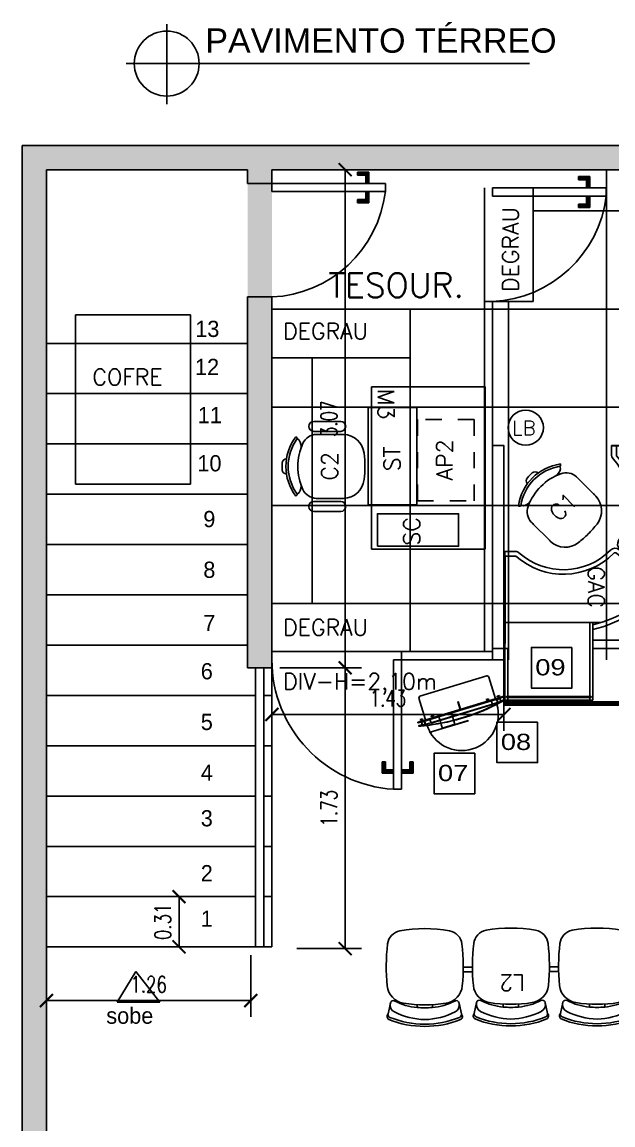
# Model space of a CAD drawing. Extents: x -36.1 to 57, y 1.4 to 46.9.
# Drawn here: x -12.51 to -8.87, y 39.86 to 46.66 of the extents above; entities that cross this region are included whole.
import ezdxf

# ---------------------------------------------------------------- set-up
doc = ezdxf.new("R2010")
doc.units = 0
doc.header["$LTSCALE"] = 0.02
doc.header["$PDMODE"] = 2
doc.linetypes.add('HIDDEN', pattern=[0.375, 0.25, -0.125])
doc.layers.get('0').update_dxf_attribs({"linetype": 'CONTINUOUS'})
doc.layers.get('DEFPOINTS').update_dxf_attribs({"linetype": 'CONTINUOUS'})
for name, color, linetype in [('ACESSORIOS', 6, 'CONTINUOUS'), ('BLOCOS', 1, 'CONTINUOUS'), ('CADEIRAS', 6, 'CONTINUOUS'), ('CODIGO', 6, 'CONTINUOUS'), ('COTAS', 6, 'CONTINUOUS'), ('DIVISORIA', 5, 'CONTINUOUS'), ('ESQUADRIA', 1, 'CONTINUOUS'), ('ESQUADRIAS-F', 6, 'CONTINUOUS'), ('ESQUADRIAS-G', 1, 'CONTINUOUS'), ('MESA-SUP', 5, 'CONTINUOUS'), ('MESAS', 1, 'CONTINUOUS'), ('PAREDE-SOL', 251, 'CONTINUOUS'), ('PAREDES', 7, 'CONTINUOUS'), ('PISO', 6, 'CONTINUOUS'), ('PISOELEVADO', 6, 'CONTINUOUS'), ('SINAL', 1, 'CONTINUOUS'), ('TEXTO', 7, 'CONTINUOUS'), ('TEXTO-F', 6, 'CONTINUOUS')]:
    doc.layers.add(name, color=color, linetype=linetype)
doc.styles.add('COTAS', font='romans.shx', dxfattribs={"width": 0.75})
doc.styles.add('NUMERO', font='arial.ttf', dxfattribs={"width": 1.2, "height": 0.4})
doc.styles.add('PAVIM', font='swiss.ttf')
doc.styles.add('ROMANS', font='simplex.shx')
doc.dimstyles.new('COTAS', dxfattribs={"dimtxt": 0.1, "dimasz": 0.08, "dimexe": 0.1, "dimexo": 0.05, "dimgap": 0.05, "dimtad": 1, "dimzin": 0, "dimdsep": 46, "dimtxsty": 'COTAS', "dimblk1": 'ARCHTICK', "dimblk2": 'ARCHTICK', "dimsah": 1, "dimcen": 2.5, "dimclrt": 1, "dimadec": 0, "dimazin": 0, "dimtfac": 1, "dimtdec": 4, "dimtmove": 2, "dimatfit": 3, "dimldrblk": 'ARCHTICK', "dimfxl": 1, "dimtvp": 1, "dimtolj": 1, "dimtzin": 0, "dimarcsym": 0})

# ---------------------------------------------------------------- blocks, each defined once
blk = doc.blocks.new('A$C33302E0F')
at = {"layer": 'CADEIRAS'}
for p, q in [((0.1848, 0.4548), (0.1848, 0.4727)), ((0.2788, 0.4548), (0.2788, 0.4727)), ((0.7159, 0.4548), (0.7159, 0.4727)), ((0.8099, 0.4548), (0.8099, 0.4727)), ((1.247, 0.4578), (1.247, 0.4757)), ((1.341, 0.4578), (1.341, 0.4757)), ((0.4682, 0.2529), (0.5265, 0.2529)), ((0.4682, 0.2529), (0.4779, 0.2529)), ((0.4692, 0.2247), (0.5256, 0.2247)), ((0.9994, 0.2559), (1.0576, 0.2559)), ((1.0003, 0.2277), (1.0567, 0.2277))]:
    blk.add_line(p, q, dxfattribs=at)
for points in [[(0.4584, 0.5138, 0.481357), (0.4531, 0.5465, 0.097119), (0.2318, 0.5891, 0.097119), (0.0105, 0.5465, 0.481357), (0.0052, 0.5138)], [(0.1848, 0.4727, 0.100785), (0.0473, 0.4327, -0.49505), (0.0202, 0.4453), (0.0055, 0.5121, -0.365963), (0.0168, 0.5335, -0.0944), (0.2318, 0.5761, -0.0944), (0.4468, 0.5335, -0.365963), (0.4581, 0.5121), (0.4434, 0.4453, -0.49505), (0.4163, 0.4327, 0.100785), (0.2788, 0.4727, 0.100785)], [(0.444, 0.448, 0.344642), (0.419, 0.5003, 0.1068), (0.2318, 0.5474, 0.1068), (0.0446, 0.5003, 0.344642), (0.0196, 0.448)], [(0.9895, 0.5138, 0.481357), (0.9842, 0.5465, 0.097119), (0.7629, 0.5891, 0.097119), (0.5417, 0.5465, 0.481357), (0.5363, 0.5138)], [(0.7159, 0.4727, 0.100785), (0.5784, 0.4327, -0.49505), (0.5513, 0.4453), (0.5366, 0.5121, -0.365963), (0.548, 0.5335, -0.0944), (0.7629, 0.5761, -0.0944), (0.9779, 0.5335, -0.365963), (0.9892, 0.5121), (0.9746, 0.4453, -0.49505), (0.9475, 0.4327, 0.100785), (0.8099, 0.4727, 0.100785)], [(0.9752, 0.448, 0.344642), (0.9501, 0.5003, 0.1068), (0.7629, 0.5474, 0.1068), (0.5758, 0.5003, 0.344642), (0.5507, 0.448)], [(1.5206, 0.5168, 0.481357), (1.5153, 0.5495, 0.097119), (1.294, 0.5921, 0.097119), (1.0728, 0.5495, 0.481357), (1.0675, 0.5168)], [(1.247, 0.4757, 0.100785), (1.1095, 0.4357, -0.49505), (1.0824, 0.4483), (1.0677, 0.5151, -0.365963), (1.0791, 0.5365, -0.0944), (1.294, 0.5791, -0.0944), (1.509, 0.5365, -0.365963), (1.5203, 0.5151), (1.5057, 0.4483, -0.49505), (1.4786, 0.4357, 0.100785), (1.341, 0.4757, 0.100785)], [(1.5063, 0.451, 0.344642), (1.4812, 0.5032, 0.1068), (1.294, 0.5504, 0.1068), (1.1069, 0.5032, 0.344642), (1.0818, 0.451)]]:
    blk.add_lwpolyline(points, format="xyb", dxfattribs=at)
for points in [[(0.1008, 0.4459, 0.340817), (0.0005, 0.3401, 0.05523), (0.0028, 0.0813, 0.328643), (0.0792, 0, 0.09095), (0.3844, 0, 0.328643), (0.4608, 0.0813, 0.05523), (0.4631, 0.3401, 0.340817), (0.3628, 0.4459, 0.077917)], [(0.6319, 0.4459, 0.340817), (0.5316, 0.3401, 0.05523), (0.5339, 0.0813, 0.328643), (0.6103, 0, 0.09095), (0.9156, 0, 0.328643), (0.9919, 0.0813, 0.05523), (0.9942, 0.3401, 0.340817), (0.894, 0.4459, 0.077917)], [(1.163, 0.4489, 0.340817), (1.0627, 0.343, 0.05523), (1.065, 0.0843, 0.328643), (1.1414, 0.003, 0.09095), (1.4467, 0.003, 0.328643), (1.523, 0.0843, 0.05523), (1.5254, 0.343, 0.340817), (1.4251, 0.4489, 0.077917)]]:
    blk.add_lwpolyline(points, format="xyb", close=True, dxfattribs=at)
for centre in [(1.294, -0.0367), (0.2318, -0.0397), (0.7629, -0.0397)]:
    blk.add_arc(centre, 0.5146, 84.75947, 95.24053, dxfattribs=at)
at = {"layer": 'CODIGO', "style": 'ROMANS'}
blk.add_text('L2', height=0.1, dxfattribs=at).set_placement((0.6757, 0.2737))
blk = doc.blocks.new('_ARCHTICK')
at = {"color": 0, "linetype": 'ByBlock', "const_width": 0.15}
blk.add_lwpolyline([(-0.5, -0.5), (0.5, 0.5)], dxfattribs=at)
blk = doc.blocks.new('*D102')
at = {"color": 0, "linetype": 'ByBlock'}
for p, q in [((-12.3626, 9.6369), (-12.3626, 9.2565)), ((-11.1026, 9.6369), (-11.1026, 9.2565)), ((-12.3626, 9.3565), (-11.1026, 9.3565))]:
    blk.add_line(p, q, dxfattribs=at)
at = {"layer": 'DEFPOINTS', "color": 0, "linetype": 'ByBlock'}
for p in [(-12.3626, 9.6869), (-11.1026, 9.6869), (-11.1026, 9.3565)]:
    blk.add_point(p, dxfattribs=at)
at = {"color": 0, "linetype": 'ByBlock', "xscale": 0.08, "yscale": 0.08, "zscale": 0.08, "rotation": 180}
blk.add_blockref('_ARCHTICK', (-12.3626, 9.3565), dxfattribs=at)
at = {"color": 0, "linetype": 'ByBlock', "xscale": 0.08, "yscale": 0.08, "zscale": 0.08}
blk.add_blockref('_ARCHTICK', (-11.1026, 9.3565), dxfattribs=at)
at = {"color": 1, "linetype": 'ByBlock', "insert": (-11.7326, 9.4565), "char_height": 0.1, "attachment_point": 5, "style": 'COTAS'}
blk.add_mtext('\\A1;1.26', dxfattribs=at)
blk = doc.blocks.new('*D103')
at = {"color": 0, "linetype": 'ByBlock'}
for p, q in [((-11.6589, 9.9969), (-11.4451, 9.9969)), ((-11.5451, 9.6869), (-11.5451, 9.9969)), ((-11.768, 9.6869), (-11.4451, 9.6869))]:
    blk.add_line(p, q, dxfattribs=at)
at = {"layer": 'DEFPOINTS', "color": 0, "linetype": 'ByBlock'}
for p in [(-11.7089, 9.9969), (-11.5451, 9.9969), (-11.818, 9.6869)]:
    blk.add_point(p, dxfattribs=at)
at = {"color": 0, "linetype": 'ByBlock', "xscale": 0.08, "yscale": 0.08, "zscale": 0.08}
for p, rotation in [((-11.5451, 9.9969), 90), ((-11.5451, 9.6869), 270)]:
    blk.add_blockref('_ARCHTICK', p, dxfattribs=dict(at, rotation=rotation))
at = {"color": 1, "linetype": 'ByBlock', "insert": (-11.6451, 9.8419), "char_height": 0.1, "attachment_point": 5, "rotation": 90, "style": 'COTAS'}
blk.add_mtext('\\A1;0.31', dxfattribs=at)
blk = doc.blocks.new('*D92')
at = {"color": 0, "linetype": 'ByBlock'}
for p, q in [((-10.9226, 11.4073), (-10.4208, 11.4073)), ((-10.5208, 11.4073), (-10.5208, 9.6766)), ((-10.8183, 9.6766), (-10.4208, 9.6766))]:
    blk.add_line(p, q, dxfattribs=at)
at = {"layer": 'DEFPOINTS', "color": 0, "linetype": 'ByBlock'}
for p in [(-10.9726, 11.4073), (-10.8683, 9.6766), (-10.5208, 9.6766)]:
    blk.add_point(p, dxfattribs=at)
at = {"color": 0, "linetype": 'ByBlock', "xscale": 0.08, "yscale": 0.08, "zscale": 0.08}
for p, rotation in [((-10.5208, 11.4073), 90), ((-10.5208, 9.6766), 270)]:
    blk.add_blockref('_ARCHTICK', p, dxfattribs=dict(at, rotation=rotation))
at = {"color": 1, "linetype": 'ByBlock', "insert": (-10.6208, 10.542), "char_height": 0.1, "attachment_point": 5, "rotation": 90, "style": 'COTAS'}
blk.add_mtext('\\A1;1.73', dxfattribs=at)
blk = doc.blocks.new('A$C7B783AE8')
at = {"layer": 'ESQUADRIAS-F'}
blk.add_arc((-0.0332, 0.7376), 0.7384, 272.57372, 353.18409, dxfattribs=at)
at = {"layer": 'ESQUADRIAS-G'}
for p, q in [((0.5284, 0.75), (0.5284, 0.77)), ((0.5284, 0.77), (0.5984, 0.77)), ((0.5284, 0.75), (0.5784, 0.75)), ((0.5784, 0.7), (0.5784, 0.75)), ((0.5984, 0.7), (0.5984, 0.77)), ((0, 0.7), (0.7, 0.7)), ((0, 0.65), (0, 0.7)), ((0.7, 0.65), (0.7, 0.7)), ((0, 0.65), (0.7, 0.65)), ((0.5784, 0.65), (0.5784, 0.6)), ((0.5984, 0.65), (0.5984, 0.58)), ((0.5284, 0.6), (0.5784, 0.6)), ((0.5284, 0.6), (0.5284, 0.58)), ((0.5284, 0.58), (0.5984, 0.58))]:
    blk.add_line(p, q, dxfattribs=at)
for points in [[(0.5284, 0.75), (0.5784, 0.75), (0.5284, 0.77), (0.5984, 0.77)], [(0.5984, 0.7), (0.5984, 0.77), (0.5784, 0.7), (0.5784, 0.75)], [(0.5984, 0.58), (0.5984, 0.65), (0.5784, 0.6), (0.5784, 0.65)], [(0.5284, 0.58), (0.5984, 0.58), (0.5284, 0.6), (0.5784, 0.6)]]:
    blk.add_solid(points, dxfattribs=at)
blk = doc.blocks.new('ST')
at = {"layer": 'ACESSORIOS'}
blk.add_lwpolyline([(0, 0), (0, -0.3), (0.6, -0.3), (0.6, 0)], close=True, dxfattribs=at)
at = {"layer": 'CODIGO', "style": 'ROMANS'}
blk.add_text('ST', height=0.1, dxfattribs=at).set_placement((0.2067, -0.1973))
blk = doc.blocks.new('A$C05567B69')
at = {"layer": 'ESQUADRIAS-F'}
blk.add_arc((0.8, 0), 0.8, 93.58332, 180, dxfattribs=at)
at = {"layer": 'ESQUADRIAS-G'}
for p, q in [((0.75, 0), (0.75, 0.7984)), ((0.75, 0.7984), (0.8, 0.7984)), ((0.8, 0), (0.8, 0.7984)), ((0.68, 0.6284), (0.68, 0.6984)), ((0.75, 0.6984), (0.68, 0.6984)), ((0.8, 0.6984), (0.87, 0.6984)), ((0.87, 0.6284), (0.87, 0.6984)), ((0.7, 0.6284), (0.68, 0.6284)), ((0.7, 0.6284), (0.7, 0.6784)), ((0.75, 0.6784), (0.7, 0.6784)), ((0.8, 0.6784), (0.85, 0.6784)), ((0.85, 0.6284), (0.85, 0.6784)), ((0.85, 0.6284), (0.87, 0.6284)), ((0.75, 0), (0.8, 0))]:
    blk.add_line(p, q, dxfattribs=at)
for points in [[(0.68, 0.6984), (0.75, 0.6984), (0.7, 0.6784), (0.75, 0.6784)], [(0.68, 0.6284), (0.68, 0.6984), (0.7, 0.6284), (0.7, 0.6784)], [(0.8, 0.6984), (0.87, 0.6984), (0.8, 0.6784), (0.85, 0.6784)], [(0.85, 0.6284), (0.85, 0.6784), (0.87, 0.6284), (0.87, 0.6984)]]:
    blk.add_solid(points, dxfattribs=at)
blk = doc.blocks.new('*D148')
at = {"color": 0, "linetype": 'ByBlock'}
for p, q in [((-9.5419, 11.5569), (-9.5419, 11.0197)), ((-10.9726, 11.3573), (-10.9726, 11.0197)), ((-9.5419, 11.1197), (-10.9726, 11.1197))]:
    blk.add_line(p, q, dxfattribs=at)
at = {"layer": 'DEFPOINTS', "color": 0, "linetype": 'ByBlock'}
for p in [(-9.5419, 11.6069), (-10.9726, 11.4073), (-10.9726, 11.1197)]:
    blk.add_point(p, dxfattribs=at)
at = {"color": 0, "linetype": 'ByBlock', "xscale": 0.08, "yscale": 0.08, "zscale": 0.08, "rotation": 180}
blk.add_blockref('_ARCHTICK', (-10.9726, 11.1197), dxfattribs=at)
at = {"color": 0, "linetype": 'ByBlock', "xscale": 0.08, "yscale": 0.08, "zscale": 0.08}
blk.add_blockref('_ARCHTICK', (-9.5419, 11.1197), dxfattribs=at)
at = {"color": 1, "linetype": 'ByBlock', "insert": (-10.2573, 11.2197), "char_height": 0.1, "attachment_point": 5, "style": 'COTAS'}
blk.add_mtext('\\A1;1.43', dxfattribs=at)
blk = doc.blocks.new('*D149')
at = {"color": 0, "linetype": 'ByBlock'}
for p, q in [((-10.9226, 14.4769), (-10.4208, 14.4769)), ((-10.5208, 11.4073), (-10.5208, 14.4769)), ((-10.9226, 11.4073), (-10.4208, 11.4073))]:
    blk.add_line(p, q, dxfattribs=at)
at = {"layer": 'DEFPOINTS', "color": 0, "linetype": 'ByBlock'}
for p in [(-10.9726, 14.4769), (-10.5208, 14.4769), (-10.9726, 11.4073)]:
    blk.add_point(p, dxfattribs=at)
at = {"color": 0, "linetype": 'ByBlock', "xscale": 0.08, "yscale": 0.08, "zscale": 0.08}
for p, rotation in [((-10.5208, 14.4769), 90), ((-10.5208, 11.4073), 270)]:
    blk.add_blockref('_ARCHTICK', p, dxfattribs=dict(at, rotation=rotation))
at = {"color": 1, "linetype": 'ByBlock', "insert": (-10.6208, 12.9421), "char_height": 0.1, "attachment_point": 5, "rotation": 90, "style": 'COTAS'}
blk.add_mtext('\\A1;3.07', dxfattribs=at)
blk = doc.blocks.new('C2')
at = {"layer": 'CADEIRAS'}
for p, q in [((-0.1982, -0.0915), (-0.2039, -0.084)), ((-0.1822, -0.1051), (-0.1916, -0.0924)), ((0.141, -0.1051), (0.1505, -0.0924)), ((0.1571, -0.0915), (0.1627, -0.084)), ((-0.2978, -0.3612), (-0.2978, -0.1947)), ((-0.2367, -0.3612), (-0.2367, -0.1947)), ((0.1956, -0.3612), (0.1956, -0.1947)), ((0.2567, -0.3612), (0.2567, -0.1947)), ((-0.218, -0.3574), (-0.218, -0.237)), ((0.1768, -0.237), (0.1768, -0.3574))]:
    blk.add_line(p, q, dxfattribs=at)
for centre, radius, start, end in [((-0.0206, -0.3284), 0.329, 86.41668, 93.58332), ((-0.0206, -0.3284), 0.3055, 53.1301, 126.8699), ((-0.0206, -0.3284), 0.2914, 54.0396, 125.9604), ((-0.0394, -0.0281), 0.0282, 93.58332, 176.62809), ((-0.0018, -0.0281), 0.0282, 3.37191, 86.41668), ((-0.1236, -0.2134), 0.094, 114.93883, 178.30739), ((-0.1944, -0.0887), 0.0047, 216.8699, 305.9604), ((-0.1458, -0.0545), 0.0623, 234.34051, 285.73963), ((-0.0206, -0.435), 0.3384, 90, 114.93883), ((-0.0206, -0.435), 0.3384, 65.06117, 90), ((0.1047, -0.0545), 0.0623, 254.26037, 305.65949), ((0.0825, -0.2134), 0.094, 1.69261, 65.06117), ((0.1533, -0.0887), 0.0047, 234.0396, 323.1301), ((-0.2672, -0.1947), 0.0306, 0, 180), ((0.2261, -0.1947), 0.0306, 0, 180), ((0.675, -0.237), 0.893, 178.30739, 180), ((-0.7162, -0.237), 0.893, 0, 1.69261), ((-0.2672, -0.3612), 0.0306, 180, 0), ((0.487, -0.3574), 0.705, 180, 181.72928), ((-0.0861, -0.3747), 0.1316, 181.72928, 263.15503), ((0.045, -0.3747), 0.1316, 276.84497, 358.27072), ((-0.5282, -0.3574), 0.705, 358.27072, 360), ((0.2261, -0.3612), 0.0306, 180, 0), ((-0.0206, 0.1713), 0.6815, 263.15503, 270), ((-0.0206, 0.1713), 0.6815, 270, 276.84497)]:
    blk.add_arc(centre, radius, start, end, dxfattribs=at)
at = {"layer": 'CODIGO', "style": 'ROMANS'}
blk.add_text('C2', height=0.1, dxfattribs=at).set_placement((-0.1076, -0.3426))
blk = doc.blocks.new('*X16')
at = {"color": 0}
for p, q in [((1170.7261, 1261.4762), (1170.7313, 1261.4814)), ((1170.7261, 1261.4709), (1170.7321, 1261.4769)), ((1170.7261, 1261.4656), (1170.7321, 1261.4716)), ((1170.7261, 1261.4603), (1170.7321, 1261.4663)), ((1170.7261, 1261.455), (1170.7321, 1261.461)), ((1170.7261, 1261.4497), (1170.7321, 1261.4557)), ((1170.7261, 1261.4444), (1170.7321, 1261.4504)), ((1170.7261, 1261.4391), (1170.7321, 1261.4451)), ((1170.7261, 1261.4338), (1170.7321, 1261.4398)), ((1170.7261, 1261.4285), (1170.7321, 1261.4345)), ((1170.7261, 1261.4232), (1170.7321, 1261.4292)), ((1170.7261, 1261.4179), (1170.7321, 1261.4239)), ((1170.7261, 1261.4126), (1170.7321, 1261.4186)), ((1170.7261, 1261.4073), (1170.7321, 1261.4133)), ((1170.7261, 1261.402), (1170.7321, 1261.408)), ((1170.7261, 1261.3967), (1170.7321, 1261.4027)), ((1170.7261, 1261.3914), (1170.7321, 1261.3974)), ((1170.7261, 1261.3861), (1170.7321, 1261.3921)), ((1170.7261, 1261.3808), (1170.7321, 1261.3868)), ((1170.7261, 1261.3755), (1170.7321, 1261.3815)), ((1170.7261, 1261.3702), (1170.7321, 1261.3762)), ((1170.7261, 1261.3649), (1170.7321, 1261.3709)), ((1170.7261, 1261.3595), (1170.7321, 1261.3655)), ((1170.7261, 1261.3542), (1170.7321, 1261.3602)), ((1170.7261, 1261.3489), (1170.7321, 1261.3549)), ((1170.7261, 1261.3436), (1170.7321, 1261.3496)), ((1170.7261, 1261.3383), (1170.7321, 1261.3443)), ((1170.7261, 1261.333), (1170.7321, 1261.339)), ((1170.7261, 1261.3277), (1170.7321, 1261.3337)), ((1170.7261, 1261.3224), (1170.7321, 1261.3284)), ((1170.7261, 1261.3171), (1170.7321, 1261.3231)), ((1170.7261, 1261.3118), (1170.7321, 1261.3178)), ((1170.7261, 1261.3065), (1170.7321, 1261.3125)), ((1170.7261, 1261.3012), (1170.7321, 1261.3072)), ((1170.7261, 1261.2959), (1170.7321, 1261.3019)), ((1170.7261, 1261.2906), (1170.7321, 1261.2966)), ((1170.7261, 1261.2853), (1170.7321, 1261.2913)), ((1170.7261, 1261.28), (1170.7321, 1261.286)), ((1170.7261, 1261.2747), (1170.7321, 1261.2807)), ((1170.7261, 1261.2694), (1170.7321, 1261.2754)), ((1170.7261, 1261.2641), (1170.7321, 1261.2701)), ((1170.7261, 1261.2588), (1170.7321, 1261.2648)), ((1170.7261, 1261.2535), (1170.7321, 1261.2595)), ((1170.7261, 1261.2482), (1170.7321, 1261.2542)), ((1170.7261, 1261.2429), (1170.7321, 1261.2489)), ((1170.7261, 1261.2376), (1170.7321, 1261.2436)), ((1170.7261, 1261.2323), (1170.7321, 1261.2383)), ((1170.7261, 1261.227), (1170.7321, 1261.233)), ((1170.7261, 1261.2217), (1170.7321, 1261.2277)), ((1170.7261, 1261.2164), (1170.7321, 1261.2224)), ((1170.7261, 1261.2111), (1170.7321, 1261.2171)), ((1170.7261, 1261.2058), (1170.7321, 1261.2118)), ((1170.7261, 1261.2005), (1170.7321, 1261.2065)), ((1170.7261, 1261.1951), (1170.7321, 1261.2011)), ((1170.7261, 1261.1898), (1170.7321, 1261.1958)), ((1170.7261, 1261.1845), (1170.7321, 1261.1905)), ((1170.7261, 1261.1792), (1170.7321, 1261.1852)), ((1170.7261, 1261.1739), (1170.7321, 1261.1799)), ((1170.7261, 1261.1686), (1170.7321, 1261.1746)), ((1170.7261, 1261.1633), (1170.7321, 1261.1693)), ((1170.7261, 1261.158), (1170.7321, 1261.164)), ((1170.7261, 1261.1527), (1170.7321, 1261.1587)), ((1170.7261, 1261.1474), (1170.7321, 1261.1534)), ((1170.7261, 1261.1421), (1170.7321, 1261.1481)), ((1170.7261, 1261.1368), (1170.7321, 1261.1428)), ((1170.7261, 1261.1315), (1170.7321, 1261.1375)), ((1170.7261, 1261.1262), (1170.7321, 1261.1322)), ((1170.7261, 1261.1209), (1170.7321, 1261.1269)), ((1170.7261, 1261.1156), (1170.7321, 1261.1216)), ((1170.7261, 1261.1103), (1170.7321, 1261.1163)), ((1170.7261, 1261.105), (1170.7321, 1261.111)), ((1170.7261, 1261.0997), (1170.7321, 1261.1057)), ((1170.7261, 1261.0944), (1170.7321, 1261.1004)), ((1170.7261, 1261.0891), (1170.7321, 1261.0951)), ((1170.7261, 1261.0838), (1170.7321, 1261.0898)), ((1170.7261, 1261.0785), (1170.7321, 1261.0845)), ((1170.7261, 1261.0732), (1170.7321, 1261.0792)), ((1170.7261, 1261.0679), (1170.7321, 1261.0739)), ((1170.7261, 1261.0626), (1170.7321, 1261.0686)), ((1170.7261, 1261.0573), (1170.7321, 1261.0633)), ((1170.7261, 1261.052), (1170.7321, 1261.058)), ((1170.7261, 1261.0467), (1170.7321, 1261.0527)), ((1170.7261, 1261.0414), (1170.7321, 1261.0474)), ((1170.7261, 1261.036), (1170.7321, 1261.042)), ((1170.7261, 1261.0307), (1170.7321, 1261.0367)), ((1170.7261, 1261.0254), (1170.7321, 1261.0314)), ((1170.7261, 1261.0201), (1170.7321, 1261.0261)), ((1170.7261, 1261.0148), (1170.7321, 1261.0208)), ((1170.7261, 1261.0095), (1170.7321, 1261.0155)), ((1170.7261, 1261.0042), (1170.7321, 1261.0102)), ((1170.7261, 1260.9989), (1170.7321, 1261.0049)), ((1170.7261, 1260.9936), (1170.7321, 1260.9996)), ((1170.7261, 1260.9883), (1170.7321, 1260.9943)), ((1170.7261, 1260.983), (1170.7321, 1260.989)), ((1170.7261, 1260.9777), (1170.7321, 1260.9837)), ((1170.7281, 1260.9744), (1170.7321, 1260.9784))]:
    blk.add_line(p, q, dxfattribs=at)
blk = doc.blocks.new('C1')
at = {"layer": 'CADEIRAS'}
for p, q in [((-0.1571, -0.0915), (-0.1627, -0.084)), ((-0.141, -0.1051), (-0.1505, -0.0924)), ((0.1822, -0.1051), (0.1916, -0.0924)), ((0.1982, -0.0915), (0.2039, -0.084)), ((-0.1768, -0.3574), (-0.1768, -0.237)), ((0.218, -0.237), (0.218, -0.3574))]:
    blk.add_line(p, q, dxfattribs=at)
for centre, radius, start, end in [((0.0206, -0.3284), 0.329, 86.41668, 93.58332), ((0.0206, -0.3284), 0.3055, 53.1301, 126.8699), ((0.0206, -0.3284), 0.2914, 54.0396, 125.9604), ((0.0018, -0.0281), 0.0282, 93.58332, 176.62809), ((0.0394, -0.0281), 0.0282, 3.37191, 86.41668), ((-0.0825, -0.2134), 0.094, 114.93883, 178.30739), ((-0.1533, -0.0887), 0.0047, 216.8699, 305.9604), ((-0.1047, -0.0545), 0.0623, 234.34051, 285.73963), ((0.0206, -0.435), 0.3384, 90, 114.93883), ((0.0206, -0.435), 0.3384, 65.06117, 90), ((0.1458, -0.0545), 0.0623, 254.26037, 305.65949), ((0.1236, -0.2134), 0.094, 1.69261, 65.06117), ((0.1944, -0.0887), 0.0047, 234.0396, 323.1301), ((0.7162, -0.237), 0.893, 178.30739, 180), ((-0.675, -0.237), 0.893, 0, 1.69261), ((0.5282, -0.3574), 0.705, 180, 181.72928), ((-0.045, -0.3747), 0.1316, 181.72928, 263.15503), ((0.0861, -0.3747), 0.1316, 276.84497, 358.27072), ((-0.487, -0.3574), 0.705, 358.27072, 360), ((0.0206, 0.1713), 0.6815, 263.15503, 270), ((0.0206, 0.1713), 0.6815, 270, 276.84497)]:
    blk.add_arc(centre, radius, start, end, dxfattribs=at)
at = {"layer": 'CODIGO', "style": 'ROMANS'}
blk.add_text('C1', height=0.1, dxfattribs=at).set_placement((-0.0581, -0.3324))
blk = doc.blocks.new('GAC')
at = {"layer": 'CODIGO', "color": 2}
blk.add_line((1.2, 1.297), (1.2, 0.618), dxfattribs=at)
at = {"layer": 'MESA-SUP'}
for p, q in [((1.25, 1.39), (1.25, 1.32)), ((0, 1.32), (0.8467, 1.32)), ((0.0025, 1.3175), (0.8442, 1.3175)), ((0.0025, 1.3175), (0.8442, 1.3175)), ((1.25, 0.07), (1.25, 0))]:
    blk.add_line(p, q, dxfattribs=at)
blk.add_lwpolyline([(0, 1.32), (-0.0015, 1.32), (-0.0015, 1.39), (0, 1.39)], dxfattribs=at)
for points in [[(1.32, 1.32), (0, 1.32), (0, 1.39), (1.32, 1.39)], [(1.32, 0.07), (0, 0.07), (0, 0), (1.32, 0)]]:
    blk.add_lwpolyline(points, close=True, dxfattribs=at)
at = {"layer": 'MESAS'}
for p, q in [((0, 0.7325), (0, 1.32)), ((0.0025, 0.7325), (0.0025, 1.3175)), ((0.8442, 1.3175), (0.8442, 1.0298)), ((0.8467, 1.32), (0.8467, 1.0328)), ((0.8467, 1.315), (0.8467, 1.03)), ((0.8467, 1.0485), (0.8467, 1.315)), ((1.6, 1.315), (0.8467, 1.315)), ((0.8467, 1.315), (1.25, 1.315)), ((0.8467, 1.297), (1.25, 1.297)), ((0.8747, 1.0485), (0.8747, 1.297)), ((0.9, 1.315), (1.25, 1.315)), ((1.25, 1.302), (1.25, 1.315)), ((1.25, 1.315), (1.25, 0.618)), ((1.25, 0.618), (1.25, 1.302)), ((1.58, 1.315), (1.58, 0.075)), ((1.5852, 1.315), (1.5852, 0.075)), ((1.59, 1.315), (1.59, 0.075)), ((1.5941, 1.315), (1.5941, 0.075)), ((1.5973, 1.315), (1.5973, 0.075)), ((1.5993, 1.315), (1.5993, 0.075)), ((1.6, 0.075), (1.6, 1.315)), ((0.6326, 0.8212), (0.8442, 1.0734)), ((0.6383, 0.7844), (0.8467, 1.0328)), ((0.6417, 0.7807), (0.8467, 1.025)), ((0.0622, 0.7636), (0.0025, 0.7636)), ((0.0542, 0.7325), (0, 0.7325)), ((1.09, 0.6692), (1.09, 0.075)), ((1.09, 0.618), (1.09, 0.6)), ((1.09, 0.618), (1.09, 0.6)), ((1.09, 0.618), (1.57, 0.618)), ((1.25, 0.618), (1.1043, 0.618)), ((1.57, 0.618), (1.57, 0.6)), ((1.09, 0.6), (1.546, 0.6)), ((1.552, 0.6), (1.57, 0.6)), ((1.57, 0.6), (1.57, 0.075)), ((0.6527, 0.075), (0.6527, 0.1423)), ((1.2227, 0.075), (0.6527, 0.075)), ((0.6807, 0.0775), (1.2202, 0.0775)), ((1.09, 0.075), (1.6, 0.075)), ((1.25, 0.093), (1.25, 0.075)), ((1.25, 0.093), (1.546, 0.093)), ((1.25, 0.075), (1.57, 0.075)), ((1.552, 0.093), (1.57, 0.093))]:
    blk.add_line(p, q, dxfattribs=at)
blk.add_lwpolyline([(0.6807, 0.0775), (0.6807, 0.1423, -0.184744), (0.6812, 0.1437, 0.399041), (0.6639, 0.7465, -0.389622), (0.6632, 0.7627), (0.8812, 1.0225)], format="xyb", dxfattribs=at)
blk.add_lwpolyline([(1.552, 0.086), (1.552, 0.607), (1.546, 0.607), (1.546, 0.086)], close=True, dxfattribs=at)
for centre, radius, start, end in [((0.8867, 1.0485), 0.04, 180, 229.04057), ((0.8867, 1.0485), 0.012, 180, 229.04057), ((0.355, 0.436), 0.7991, 13.1649, 49.04057), ((0.355, 0.436), 0.7711, 13.65202, 49.04057), ((0.355, 0.436), 0.4394, 58.9935, 131.79281), ((0.355, 0.436), 0.4114, 55.96883, 131.79281), ((0.6019, 0.8469), 0.04, 238.9935, 320), ((0.6076, 0.8101), 0.04, 235.96883, 320), ((0.6724, 0.755), 0.04, 140, 225.14798), ((0.0542, 0.7725), 0.04, 270, 311.79281), ((0.355, 0.436), 0.41, 318.13186, 45.14798), ((0.6827, 0.1423), 0.03, 138.13186, 180)]:
    blk.add_arc(centre, radius, start, end, dxfattribs=at)
at = {"rotation": 135}
blk.add_blockref('C1', (0.198, 0.2143), dxfattribs=at)
at = {"layer": 'MESAS'}
blk.add_blockref('*X16', (-1169.1801, -1260.8814), dxfattribs=at)
at = {"layer": 'CODIGO', "style": 'ROMANS'}
blk.add_text('GAC', height=0.1, dxfattribs=at).set_placement((0.7435, 0.5887))
blk = doc.blocks.new('A$C1F7A7F6D')
at = {"layer": 'SINAL'}
for p, q in [((0.0507, 0.2549), (0.0507, 0.3949)), ((0.0607, 0.4049), (0.4907, 0.4049)), ((0.5007, 0.2549), (0.5007, 0.3949)), ((0.2742, 0.3049), (0.2772, 0.3049)), ((0.2742, 0.2549), (0.2742, 0.3049)), ((0.2772, 0.2549), (0.2772, 0.3049)), ((0.002, 0.2329), (0.0017, 0.2315)), ((0.0232, 0.2504), (0.0029, 0.2504)), ((0.0032, 0.2549), (0.5484, 0.2549)), ((0.0032, 0.2519), (0.0032, 0.2534)), ((0.0032, 0.2534), (0.5482, 0.2534)), ((0.0411, 0.2519), (0.0032, 0.2519)), ((0.0207, 0.2669), (0.0357, 0.2669)), ((0.0207, 0.2669), (0.0207, 0.2629)), ((0.0207, 0.2629), (0.0357, 0.2629)), ((0.0207, 0.2589), (0.0207, 0.2549)), ((0.0207, 0.2589), (0.0357, 0.2589)), ((0.0207, 0.2549), (0.0357, 0.2549)), ((0.0219, 0.2302), (0.0216, 0.2288)), ((0.0223, 0.2483), (0.0223, 0.2303)), ((0.0232, 0.2504), (0.0232, 0.2519)), ((0.0413, 0.2493), (0.0233, 0.2493)), ((0.0413, 0.2483), (0.0233, 0.2483)), ((0.0233, 0.2483), (0.0233, 0.2303)), ((0.0413, 0.2303), (0.0233, 0.2303)), ((0.0413, 0.2293), (0.0233, 0.2293)), ((0.0257, 0.251), (0.025, 0.2519)), ((0.0257, 0.2629), (0.0257, 0.2589)), ((0.0257, 0.2519), (0.0257, 0.2504)), ((0.0257, 0.2504), (0.0307, 0.2504)), ((0.0307, 0.2629), (0.0307, 0.2589)), ((0.0307, 0.2519), (0.0307, 0.2504)), ((0.0307, 0.251), (0.0315, 0.2519)), ((0.0357, 0.2669), (0.0357, 0.2629)), ((0.0357, 0.2589), (0.0357, 0.2549)), ((0.0426, 0.2493), (0.0413, 0.2493)), ((0.0413, 0.2483), (0.0413, 0.2303)), ((0.0426, 0.2293), (0.0413, 0.2293)), ((0.0423, 0.2483), (0.0423, 0.2303)), ((0.0441, 0.2504), (0.0426, 0.2504)), ((0.0426, 0.2247), (0.0426, 0.2504)), ((0.0426, 0.2293), (0.0426, 0.2504)), ((0.0441, 0.2293), (0.0426, 0.2293)), ((0.0441, 0.2244), (0.0441, 0.2504)), ((0.0777, 0.2493), (0.0441, 0.2493)), ((0.0777, 0.2293), (0.0441, 0.2293)), ((0.0507, 0.2493), (0.0507, 0.2534)), ((0.0507, 0.225), (0.0507, 0.2293)), ((0.0777, 0.2263), (0.0777, 0.2523)), ((0.0957, 0.2523), (0.0777, 0.2523)), ((0.0777, 0.2493), (0.4737, 0.2493)), ((0.0777, 0.2293), (0.4737, 0.2293)), ((0.4737, 0.2263), (0.0777, 0.2263)), ((0.0907, 0.2669), (0.1057, 0.2669)), ((0.0907, 0.2669), (0.0907, 0.2629)), ((0.0907, 0.2629), (0.1057, 0.2629)), ((0.0907, 0.2589), (0.0907, 0.2549)), ((0.0907, 0.2589), (0.1057, 0.2589)), ((0.0907, 0.2549), (0.1057, 0.2549)), ((0.0957, 0.2525), (0.0949, 0.2534)), ((0.0957, 0.2629), (0.0957, 0.2589)), ((0.0957, 0.2534), (0.0957, 0.2504)), ((0.0957, 0.2504), (0.1007, 0.2504)), ((0.1007, 0.2629), (0.1007, 0.2589)), ((0.1007, 0.2534), (0.1007, 0.2504)), ((0.1007, 0.2525), (0.1015, 0.2534)), ((0.4506, 0.2523), (0.1007, 0.2523)), ((0.1057, 0.2669), (0.1057, 0.2629)), ((0.1057, 0.2589), (0.1057, 0.2549)), ((0.1357, 0.1992), (0.1357, 0.2263)), ((0.2157, 0.1992), (0.2157, 0.2263)), ((0.4456, 0.2669), (0.4456, 0.2629)), ((0.4606, 0.2669), (0.4456, 0.2669)), ((0.4606, 0.2629), (0.4456, 0.2629)), ((0.4456, 0.2589), (0.4456, 0.2549)), ((0.4606, 0.2589), (0.4456, 0.2589)), ((0.4606, 0.2549), (0.4456, 0.2549)), ((0.4506, 0.2525), (0.4499, 0.2534)), ((0.4506, 0.2629), (0.4506, 0.2589)), ((0.4506, 0.2534), (0.4506, 0.2504)), ((0.4556, 0.2504), (0.4506, 0.2504)), ((0.4556, 0.2629), (0.4556, 0.2589)), ((0.4556, 0.2525), (0.4564, 0.2534)), ((0.4556, 0.2534), (0.4556, 0.2504)), ((0.4737, 0.2523), (0.4556, 0.2523)), ((0.4606, 0.2669), (0.4606, 0.2629)), ((0.4606, 0.2589), (0.4606, 0.2549)), ((0.4737, 0.2263), (0.4737, 0.2523)), ((0.5072, 0.2493), (0.4737, 0.2493)), ((0.5072, 0.2293), (0.4737, 0.2293)), ((0.5007, 0.2493), (0.5007, 0.2534)), ((0.5007, 0.225), (0.5007, 0.2293)), ((0.5072, 0.2504), (0.5087, 0.2504)), ((0.5072, 0.2244), (0.5072, 0.2504)), ((0.5087, 0.2247), (0.5087, 0.2504)), ((0.5087, 0.2293), (0.5087, 0.2504)), ((0.5101, 0.2493), (0.5087, 0.2493)), ((0.5101, 0.2293), (0.5087, 0.2293)), ((0.5091, 0.2483), (0.5091, 0.2303)), ((0.5101, 0.2493), (0.5281, 0.2493)), ((0.5101, 0.2483), (0.5281, 0.2483)), ((0.5101, 0.2483), (0.5101, 0.2303)), ((0.5101, 0.2303), (0.5281, 0.2303)), ((0.5101, 0.2293), (0.5281, 0.2293)), ((0.5102, 0.2519), (0.5482, 0.2519)), ((0.5306, 0.2669), (0.5156, 0.2669)), ((0.5156, 0.2669), (0.5156, 0.2629)), ((0.5306, 0.2629), (0.5156, 0.2629)), ((0.5156, 0.2589), (0.5156, 0.2549)), ((0.5306, 0.2589), (0.5156, 0.2589)), ((0.5306, 0.2549), (0.5156, 0.2549)), ((0.5206, 0.251), (0.5198, 0.2519)), ((0.5206, 0.2629), (0.5206, 0.2589)), ((0.5206, 0.2519), (0.5206, 0.2504)), ((0.5256, 0.2504), (0.5206, 0.2504)), ((0.5256, 0.2629), (0.5256, 0.2589)), ((0.5256, 0.251), (0.5264, 0.2519)), ((0.5256, 0.2519), (0.5256, 0.2504)), ((0.5281, 0.2483), (0.5281, 0.2303)), ((0.5282, 0.2504), (0.5282, 0.2519)), ((0.5282, 0.2504), (0.5484, 0.2504)), ((0.5291, 0.2483), (0.5291, 0.2303)), ((0.5294, 0.2302), (0.5298, 0.2288)), ((0.5306, 0.2669), (0.5306, 0.2629)), ((0.5306, 0.2589), (0.5306, 0.2549)), ((0.5482, 0.2519), (0.5482, 0.2534)), ((0.5493, 0.2329), (0.5496, 0.2315)), ((0.0507, 0.1749), (0.3007, 0.1749)), ((0.0507, 0.1734), (0.0507, 0.1749)), ((0.0507, 0.1734), (0.3007, 0.1734)), ((0.1357, 0.1749), (0.1357, 0.1992)), ((0.2157, 0.1769), (0.1357, 0.1769)), ((0.2157, 0.1749), (0.2157, 0.1992)), ((0.3007, 0.1734), (0.3007, 0.1749))]:
    blk.add_line(p, q, dxfattribs=at)
at = {"layer": 'SINAL', "linetype": 'Continuous'}
for p, q in [((0.1357, 0.2263), (0.1357, 0.2493)), ((0.2157, 0.2263), (0.2157, 0.2493))]:
    blk.add_line(p, q, dxfattribs=at)
at = {"layer": 'SINAL'}
for centre, radius, start, end in [((0.0607, 0.3949), 0.01, 90, 180), ((0.4907, 0.3949), 0.01, 360, 90), ((0.0022, 0.2321), 0.00228, 87.22519, 247.84309), ((0.2753, 1.4722), 1.2722, 257.5301, 261.56597), ((0.0029, 0.2527), 0.00225, 90, 270), ((0.2753, 1.4722), 1.2707, 257.5301, 261.55595), ((0.2761, 1.4722), 1.2692, 257.53008, 259.39915), ((0.2761, 1.4722), 1.2677, 257.53008, 258.434), ((0.0233, 0.2483), 0.001, 90, 180), ((0.0233, 0.2303), 0.001, 180, 270), ((0.0411, 0.2504), 0.003, 0, 90), ((0.0411, 0.2504), 0.0015, 0, 90), ((0.0413, 0.2483), 0.001, 0, 90), ((0.0413, 0.2303), 0.001, 270, 360), ((0.0426, 0.2244), 0.0015, 259.46803, 0), ((0.2757, 0.225), 0.225, 180, 180.89106), ((0.2757, 0.225), 0.225, 181.28053, 358.75674), ((0.2753, 1.4722), 1.2707, 261.55595, 282.4699), ((0.2753, 1.4722), 1.2722, 261.56597, 282.4699), ((0.2757, 0.225), 0.225, 359.1462, 360), ((0.5102, 0.2504), 0.003, 90, 180), ((0.5087, 0.2244), 0.0015, 180, 245.32932), ((0.5102, 0.2504), 0.0015, 90, 180), ((0.2753, 1.4722), 1.2692, 280.60085, 282.46992), ((0.5101, 0.2483), 0.001, 90, 180), ((0.5101, 0.2303), 0.001, 180, 270), ((0.5281, 0.2483), 0.001, 0, 90), ((0.5281, 0.2303), 0.001, 270, 0), ((0.2753, 1.4722), 1.2677, 281.566, 282.46992), ((0.5484, 0.2527), 0.00225, 270, 90), ((0.5491, 0.2321), 0.00228, 292.15691, 92.77481)]:
    blk.add_arc(centre, radius, start, end, dxfattribs=at)
blk = doc.blocks.new('LB')
at = {"layer": 'ACESSORIOS'}
blk.add_circle((0, 0), 0.1086, dxfattribs=at)
at = {"layer": 'CODIGO', "style": 'ROMANS'}
blk.add_text('LB', height=0.09, dxfattribs=at).set_placement((-0.0855, -0.047))
blk = doc.blocks.new('M3')
at = {"layer": 'MESAS'}
blk.add_lwpolyline([(0, 0), (0, 0.7), (1, 0.7), (1, 0)], close=True, dxfattribs=at)
at = {"layer": 'CODIGO', "style": 'ROMANS'}
blk.add_text('M3', height=0.1, dxfattribs=at).set_placement((0.0126, 0.0393))
blk = doc.blocks.new('AP2')
at = {"layer": 'ACESSORIOS', "linetype": 'HIDDEN'}
blk.add_lwpolyline([(0, 0), (0, -0.35), (0.5, -0.35), (0.5, 0)], close=True, dxfattribs=at)
at = {"layer": 'CODIGO', "style": 'ROMANS'}
blk.add_text('AP2', height=0.1, dxfattribs=at).set_placement((0.1246, -0.2173))
blk = doc.blocks.new('SC')
at = {"layer": 'ACESSORIOS'}
blk.add_lwpolyline([(0, 0), (0, -0.5), (0.2, -0.5), (0.2, 0)], close=True, dxfattribs=at)
at = {"layer": 'CODIGO', "style": 'ROMANS'}
blk.add_text('SC', height=0.1, dxfattribs=at).set_placement((0.0035, -0.2615))

msp = doc.modelspace()

# ---------------------------------------------------------------- hatches: boundary and pattern name
at = {"layer": 'PAREDE-SOL'}
h = msp.add_hatch(color=256, dxfattribs=at)
h.paths.add_polyline_path([(-4.8626, 45.7473), (-4.8626, 42.8773), (-4.7126, 42.8773), (-4.7126, 43.0473), (-1.2126, 43.0473), (-1.2126, 43.1973), (-2.6326, 43.1973), (-2.6326, 44.5573), (-3.5326, 44.5573), (-3.5326, 44.4073), (-2.7826, 44.4073), (-2.7826, 43.1973), (-4.3826, 43.1973), (-4.3826, 43.6023), (-4.5326, 43.6023), (-4.5326, 43.1973), (-4.7126, 43.1973), (-4.7126, 45.8973), (-12.5126, 45.8973), (-12.5126, 33.3373), (-11.4026, 33.3373), (-11.4026, 33.4873), (-12.3626, 33.4873), (-12.3626, 45.7473), (-11.1226, 45.7473), (-11.1226, 44.6773), (-10.9726, 44.6773), (-10.9726, 45.7473)])
h.paths.add_polyline_path([(-11.1573, 44.6916), (-10.9739, 44.6916), (-10.9739, 44.8416), (-11.1573, 44.8416)], flags=25)

# ---------------------------------------------------------------- linework, layer by layer
at = {"layer": 'CODIGO'}
for p, q in [((-11.8107, 40.8057), (-11.9254, 40.6175)), ((-11.6633, 40.6175), (-11.8107, 40.8057)), ((-11.9254, 40.6175), (-11.6633, 40.6175))]:
    msp.add_line(p, q, dxfattribs=at)
at = {"layer": 'DIVISORIA'}
for p, q in [((-9.6619, 42.7773), (-9.6619, 44.9353)), ((-9.6119, 44.9353), (-9.6619, 44.9353)), ((-9.6119, 42.7773), (-9.6119, 44.9353)), ((-11.4736, 44.8527), (-12.184, 44.8527)), ((-12.184, 44.8527), (-12.184, 43.8097)), ((-11.4736, 43.8097), (-11.4736, 44.8527)), ((-12.184, 43.8097), (-11.4736, 43.8097)), ((-9.6119, 42.7773), (-10.1726, 42.7773)), ((-10.1726, 42.7273), (-10.1726, 42.7773)), ((-9.6119, 42.7273), (-10.1726, 42.7273))]:
    msp.add_line(p, q, dxfattribs=at)
at = {"layer": 'ESQUADRIA'}
for p, q in [((-12.3626, 44.6773), (-11.1226, 44.6773)), ((-12.3626, 44.3673), (-11.1226, 44.3673)), ((-12.3626, 44.0573), (-11.1226, 44.0573)), ((-12.3626, 43.7473), (-11.1226, 43.7473)), ((-12.3626, 43.4373), (-11.1226, 43.4373)), ((-12.3626, 43.1273), (-11.1226, 43.1273)), ((-12.3626, 42.8173), (-11.1226, 42.8173)), ((-11.0726, 42.6777), (-11.0726, 40.9573)), ((-11.0226, 42.6777), (-11.0226, 40.9573)), ((-10.9726, 42.6777), (-10.9726, 40.9573)), ((-12.3626, 42.5073), (-11.0726, 42.5073)), ((-11.0226, 42.5073), (-10.9726, 42.5073)), ((-12.3626, 42.1973), (-11.0726, 42.1973)), ((-11.0226, 42.1973), (-10.9726, 42.1973)), ((-12.3626, 41.8873), (-11.0726, 41.8873)), ((-11.0226, 41.8873), (-10.9726, 41.8873)), ((-12.3626, 41.5773), (-11.0726, 41.5773)), ((-11.0226, 41.5773), (-10.9726, 41.5773)), ((-12.3626, 41.2673), (-11.0726, 41.2673)), ((-11.0226, 41.2673), (-10.9726, 41.2673)), ((-12.3626, 40.9573), (-11.0726, 40.9573)), ((-11.0726, 40.9573), (-11.0226, 40.9573)), ((-11.0226, 40.9573), (-10.9726, 40.9573))]:
    msp.add_line(p, q, dxfattribs=at)
at = {"layer": 'PAREDE-SOL'}
msp.add_solid([(-11.1226, 44.6773), (-10.9726, 44.6773), (-11.1226, 42.6777), (-10.9726, 42.6777)], dxfattribs=at)
at = {"layer": 'PAREDES'}
for p, q in [((-12.5126, 45.8973), (-4.7126, 45.8973)), ((-12.5126, 33.3373), (-12.5126, 45.8973)), ((-12.3626, 33.4873), (-12.3626, 45.7473)), ((-12.3626, 45.7473), (-11.1226, 45.7473)), ((-11.1226, 45.7473), (-11.1226, 45.6632)), ((-10.9726, 45.7473), (-4.8626, 45.7473)), ((-10.9726, 45.7473), (-10.9726, 45.6632)), ((-10.9726, 45.6632), (-11.1226, 45.6632)), ((-10.9726, 44.9632), (-11.1226, 44.9632)), ((-11.1226, 44.9632), (-11.1226, 42.6777)), ((-10.9726, 44.9632), (-10.9726, 42.6777)), ((-11.1226, 42.6777), (-10.9726, 42.6777))]:
    msp.add_line(p, q, dxfattribs=at)
at = {"layer": 'PISO'}
for p, q in [((-11.6209, 46.6451), (-11.6209, 46.1518)), ((-11.8709, 46.4018), (-9.3854, 46.4018))]:
    msp.add_line(p, q, dxfattribs=at)
at = {"layer": 'PISOELEVADO'}
for p, q in [((-8.9092, 42.7273), (-8.9092, 45.7473)), ((-9.6619, 45.6353), (-9.6619, 44.9353)), ((-9.3619, 45.6353), (-9.3619, 44.9353)), ((-9.3619, 45.4932), (-4.8626, 45.4932)), ((-9.6119, 44.9353), (-9.3619, 44.9353)), ((-9.5142, 42.7273), (-9.5142, 44.9353)), ((-10.9726, 44.8882), (-4.8626, 44.8882)), ((-10.1192, 42.7773), (-10.1192, 44.8882)), ((-10.9726, 44.5882), (-10.1192, 44.5882)), ((-10.7242, 43.0732), (-10.7242, 44.5882)), ((-10.9726, 44.2832), (-4.8626, 44.2832)), ((-10.9726, 43.6782), (-5.5826, 43.6782)), ((-10.9726, 43.0732), (-5.5822, 43.0732)), ((-10.1726, 42.7773), (-10.9726, 42.7773))]:
    msp.add_line(p, q, dxfattribs=at)
at = {"layer": 'TEXTO'}
msp.add_circle((-11.6209, 46.4018), 0.2, dxfattribs=at)
at = {"layer": 'TEXTO-F', "color": 170}
for points in [[(-9.1227, 42.8031), (-9.1227, 42.5531), (-9.3727, 42.5531), (-9.3727, 42.8031)], [(-9.335, 42.3432), (-9.335, 42.0932), (-9.585, 42.0932), (-9.585, 42.3432)], [(-9.7224, 42.1513), (-9.7224, 41.9013), (-9.9724, 41.9013), (-9.9724, 42.1513)]]:
    msp.add_lwpolyline(points, close=True, dxfattribs=at)

# ---------------------------------------------------------------- block references
for name, p, rotation in [('M3', (-10.3579, 44.4096), 270), ('ST', (-10.3789, 43.6815), 90), ('C2', (-10.9093, 43.9395), 90), ('AP2', (-10.076, 43.7072), 90), ('SC', (-10.3221, 43.427), 90)]:
    msp.add_blockref(name, p, dxfattribs=dict(rotation=rotation))
at = {"layer": 'BLOCOS'}
msp.add_blockref('LB', (-9.4077, 44.1578), dxfattribs=at)
at = {"layer": 'BLOCOS', "rotation": 270}
msp.add_blockref('GAC', (-9.6119, 44.0473), dxfattribs=at)
at = {"layer": 'PAREDES', "rotation": 180}
msp.add_blockref('A$C33302E0F', (-8.7363, 41.0598), dxfattribs=at)
at = {"layer": 'PISO'}
for p in [(-10.9726, 44.9632), (-9.6119, 44.9353)]:
    msp.add_blockref('A$C7B783AE8', p, dxfattribs=at)
at = {"layer": 'PISO', "xscale": -1, "rotation": 180}
msp.add_blockref('A$C05567B69', (-10.9726, 42.7273), dxfattribs=at)
at = {"layer": 'SINAL', "rotation": 16.84930939400843}
msp.add_blockref('A$C1F7A7F6D', (-10.0005, 42.0975), dxfattribs=at)

# ---------------------------------------------------------------- texts
at = {"layer": 'CODIGO', "style": 'ROMANS'}
msp.add_text('DEGRAU', height=0.1, rotation=90, dxfattribs=at).set_placement((-9.4515, 44.9942))
at = {"layer": 'CODIGO'}
for s, p in [('13', (-11.4451, 44.7166)), ('12', (-11.4465, 44.4821)), ('11', (-11.4294, 44.1852)), ('10', (-11.4318, 43.8883)), ('9', (-11.3953, 43.5444)), ('8', (-11.3953, 43.2319)), ('7', (-11.3953, 42.9037)), ('6', (-11.411, 42.6067)), ('5', (-11.411, 42.2942)), ('4', (-11.411, 41.9816)), ('3', (-11.411, 41.7003)), ('2', (-11.411, 41.362)), ('1', (-11.411, 41.0817)), ('sobe', (-11.9934, 40.4838))]:
    msp.add_text(s, height=0.1, dxfattribs=at).set_placement(p)
at = {"layer": 'CODIGO', "style": 'ROMANS'}
for s, p in [('DEGRAU', (-10.9031, 44.7024)), ('COFRE', (-12.0787, 44.4197)), ('DEGRAU', (-10.9031, 42.8767)), ('DIV-H=2,10m', (-10.9031, 42.5437))]:
    msp.add_text(s, height=0.1, dxfattribs=at).set_placement(p)
at = {"layer": 'PISO', "style": 'PAVIM'}
msp.add_text('PAVIMENTO TÉRREO', height=0.15, dxfattribs=at).set_placement((-11.3828, 46.4685))
at = {"layer": 'TEXTO', "style": 'COTAS'}
msp.add_text('TESOUR.', height=0.15, dxfattribs=at).set_placement((-10.6243, 44.9608))
at = {"layer": 'TEXTO-F', "style": 'NUMERO', "width": 1.2}
for s, p in [('09', (-9.3488, 42.631)), ('08', (-9.5612, 42.1711)), ('07', (-9.9486, 41.9793))]:
    msp.add_text(s, height=0.1, dxfattribs=at).set_placement(p)

# ---------------------------------------------------------------- dimensions: what is measured, and where the dimension line sits
at = {"layer": 'COTAS'}
for base, p1, p2, picture, middle in [((-10.5208, 45.7473), (-10.9726, 42.6777), (-10.9726, 45.7473), '*D149', (-10.6208, 44.2125)), ((-10.5208, 40.9469), (-10.9726, 42.6777), (-10.8683, 40.9469), '*D92', (-10.6208, 41.8123)), ((-11.5451, 41.2673), (-11.818, 40.9573), (-11.7089, 41.2673), '*D103', (-11.6451, 41.1123))]:
    dim = msp.add_linear_dim(base=base, p1=p1, p2=p2, angle=90, dimstyle='COTAS', dxfattribs=at)
    dim.commit()
    dim.dimension.update_dxf_attribs({"geometry": picture, "text_midpoint": middle, "insert": (0, 31.2703)})
for base, p1, p2, picture, middle in [((-10.9726, 42.39), (-9.5419, 42.8773), (-10.9726, 42.6777), '*D148', (-10.2573, 42.49)), ((-11.1026, 40.6268), (-12.3626, 40.9573), (-11.1026, 40.9573), '*D102', (-11.7326, 40.7268))]:
    dim = msp.add_linear_dim(base=base, p1=p1, p2=p2, dimstyle='COTAS', dxfattribs=at)
    dim.commit()
    dim.dimension.update_dxf_attribs({"geometry": picture, "text_midpoint": middle, "insert": (0, 31.2703)})

doc.saveas('drawing.dxf')
